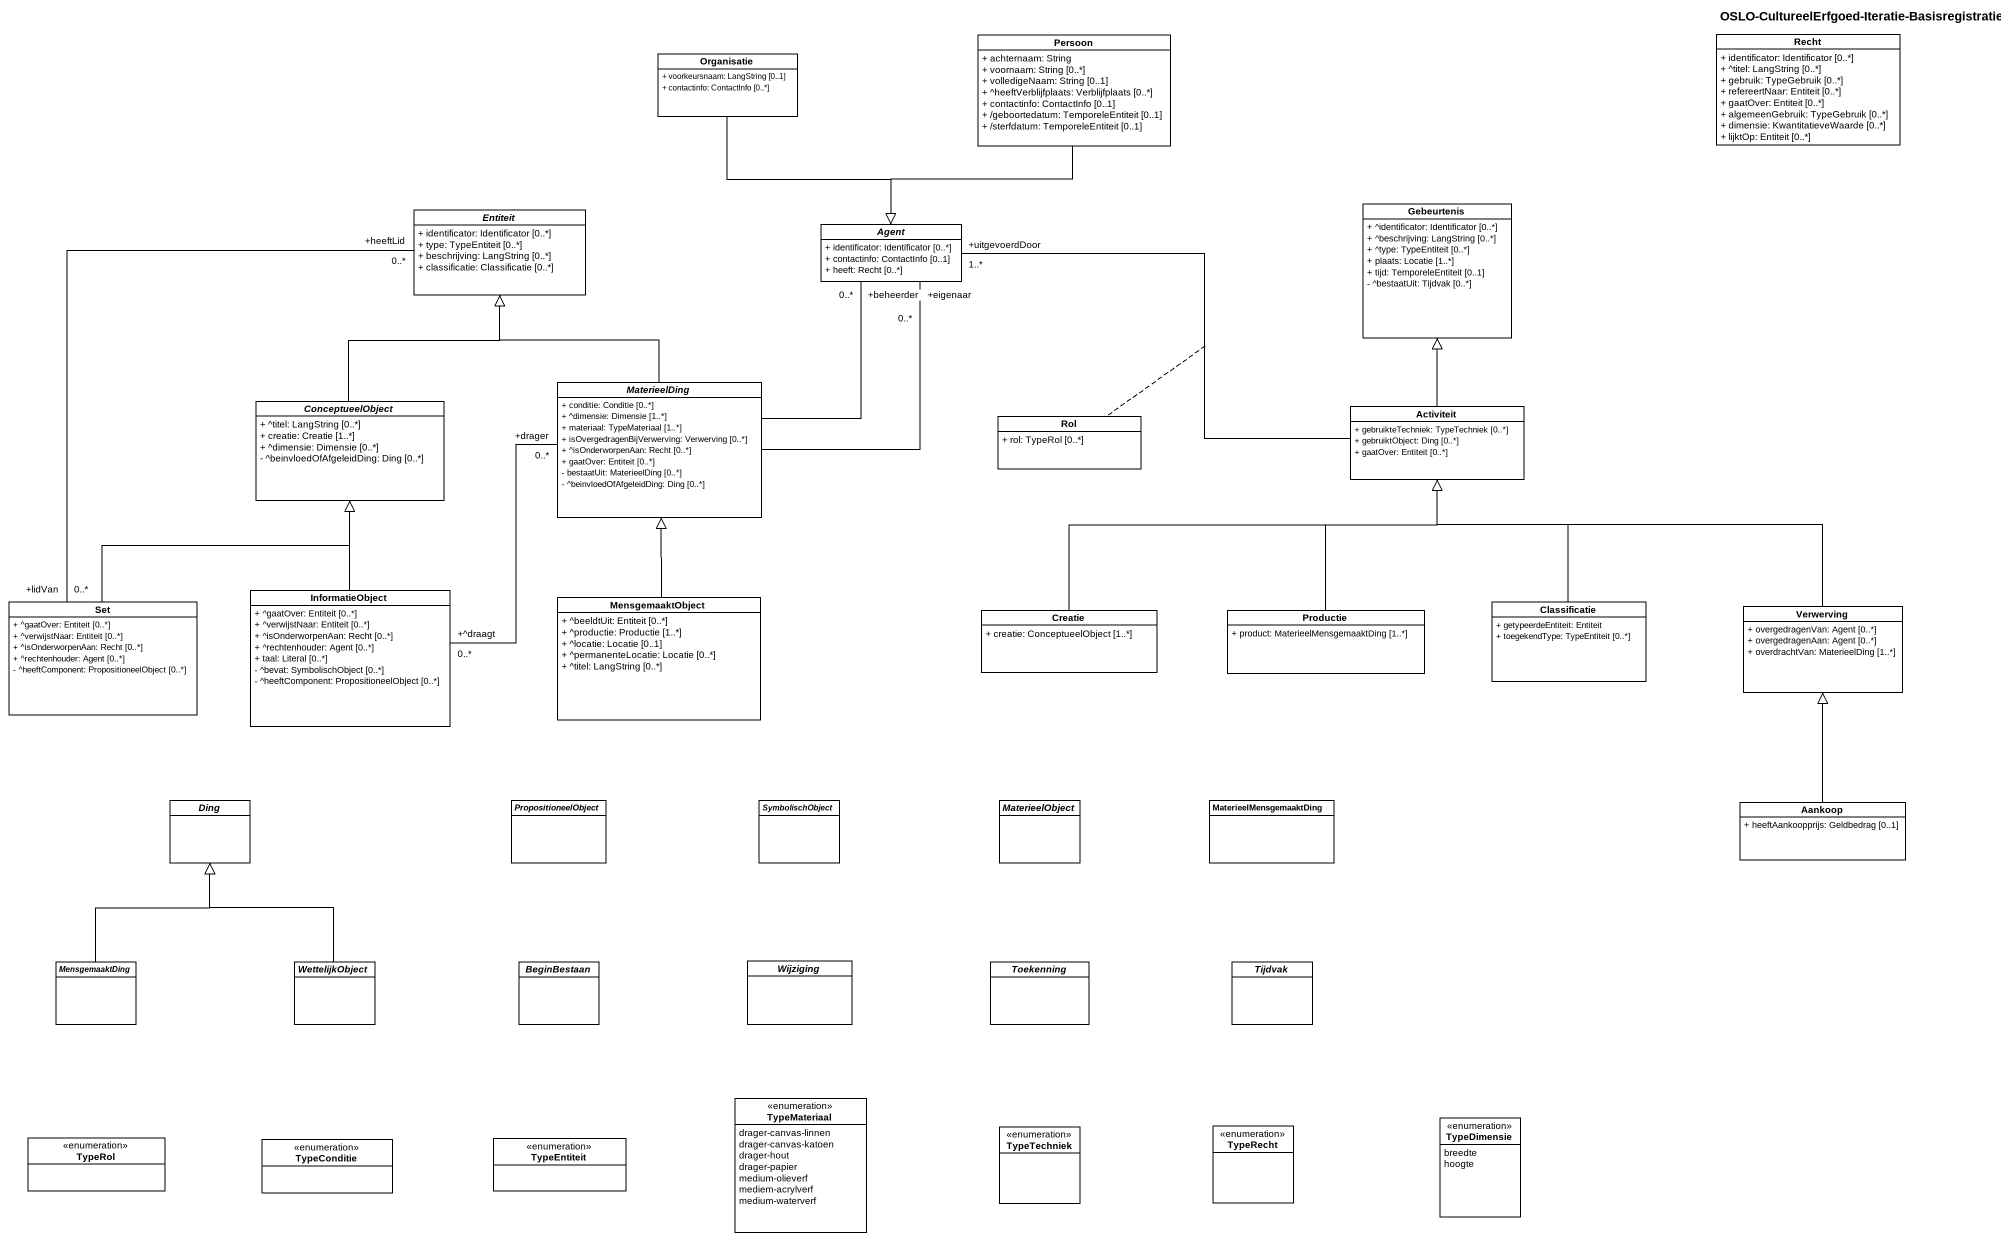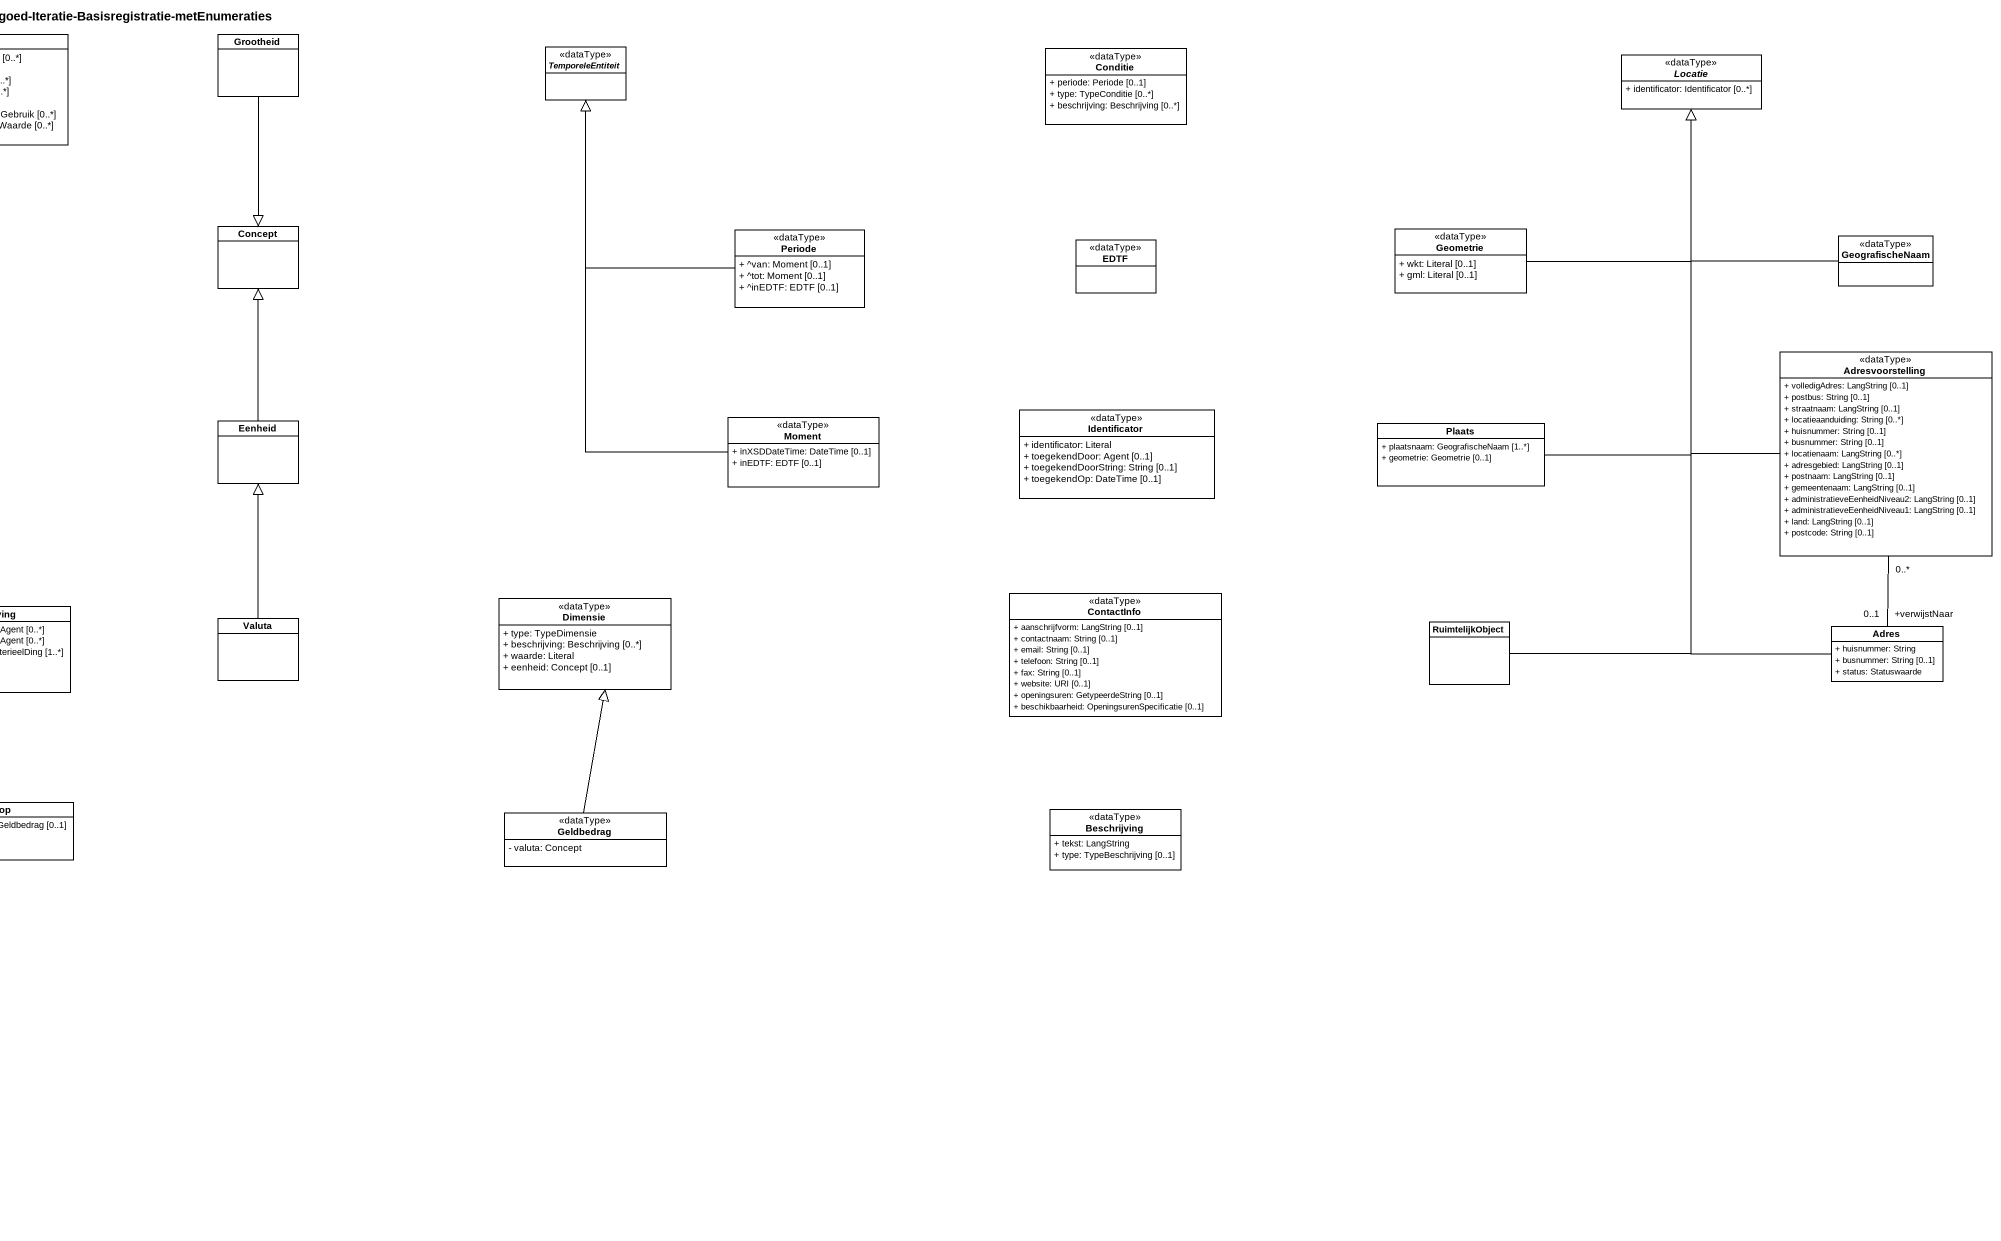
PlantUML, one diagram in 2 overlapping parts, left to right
@startuml
title OSLO-CultureelErfgoed-Iteratie-Basisregistratie-metEnumeraties
hide circle
hide empty members
skinparam classAttributeIconSize 0
class Persoon {
  + achternaam: String
  + voornaam: String [0..*]
  + volledigeNaam: String [0..1]
  + ^heeftVerblijfplaats: Verblijfplaats [0..*]
  + contactinfo: ContactInfo [0..1]
  + /geboortedatum: TemporeleEntiteit [0..1]
  + /sterfdatum: TemporeleEntiteit [0..1]
}
class Recht {
  + identificator: Identificator [0..*]
  + ^titel: LangString [0..*]
  + gebruik: TypeGebruik [0..*]
  + refereertNaar: Entiteit [0..*]
  + gaatOver: Entiteit [0..*]
  + algemeenGebruik: TypeGebruik [0..*]
  + dimensie: KwantitatieveWaarde [0..*]
  + lijktOp: Entiteit [0..*]
}
class Grootheid
class Organisatie {
  + voorkeursnaam: LangString [0..1]
  + contactinfo: ContactInfo [0..*]
}
abstract class TemporeleEntiteit <<dataType>>
class Conditie <<dataType>> {
  + periode: Periode [0..1]
  + type: TypeConditie [0..*]
  + beschrijving: Beschrijving [0..*]
}
abstract class Locatie <<dataType>> {
  + identificator: Identificator [0..*]
}
class Gebeurtenis {
  + ^identificator: Identificator [0..*]
  + ^beschrijving: LangString [0..*]
  + ^type: TypeEntiteit [0..*]
  + plaats: Locatie [1..*]
  + tijd: TemporeleEntiteit [0..1]
  - ^bestaatUit: Tijdvak [0..*]
}
abstract class Entiteit {
  + identificator: Identificator [0..*]
  + type: TypeEntiteit [0..*]
  + beschrijving: LangString [0..*]
  + classificatie: Classificatie [0..*]
}
abstract class "Agent" as Agent_ {
  + identificator: Identificator [0..*]
  + contactinfo: ContactInfo [0..1]
  + heeft: Recht [0..*]
}
class Concept
class Periode <<dataType>> {
  + ^van: Moment [0..1]
  + ^tot: Moment [0..1]
  + ^inEDTF: EDTF [0..1]
}
class EDTF <<dataType>>
class Geometrie <<dataType>> {
  + wkt: Literal [0..1]
  + gml: Literal [0..1]
}
class GeografischeNaam <<dataType>>
class Adresvoorstelling <<dataType>> {
  + volledigAdres: LangString [0..1]
  + postbus: String [0..1]
  + straatnaam: LangString [0..1]
  + locatieaanduiding: String [0..*]
  + huisnummer: String [0..1]
  + busnummer: String [0..1]
  + locatienaam: LangString [0..*]
  + adresgebied: LangString [0..1]
  + postnaam: LangString [0..1]
  + gemeentenaam: LangString [0..1]
  + administratieveEenheidNiveau2: LangString [0..1]
  + administratieveEenheidNiveau1: LangString [0..1]
  + land: LangString [0..1]
  + postcode: String [0..1]
}
abstract class ConceptueelObject {
  + ^titel: LangString [0..*]
  + creatie: Creatie [1..*]
  + ^dimensie: Dimensie [0..*]
  - ^beinvloedOfAfgeleidDing: Ding [0..*]
}
abstract class MaterieelDing {
  + conditie: Conditie [0..*]
  + ^dimensie: Dimensie [1..*]
  + materiaal: TypeMateriaal [1..*]
  + isOvergedragenBijVerwerving: Verwerving [0..*]
  + ^isOnderworpenAan: Recht [0..*]
  + gaatOver: Entiteit [0..*]
  - bestaatUit: MaterieelDing [0..*]
  - ^beinvloedOfAfgeleidDing: Ding [0..*]
}
class Activiteit {
  + gebruikteTechniek: TypeTechniek [0..*]
  + gebruiktObject: Ding [0..*]
  + gaatOver: Entiteit [0..*]
}
class Rol {
  + rol: TypeRol [0..*]
}
class Eenheid
class Moment <<dataType>> {
  + inXSDDateTime: DateTime [0..1]
  + inEDTF: EDTF [0..1]
}
class Identificator <<dataType>> {
  + identificator: Literal
  + toegekendDoor: Agent [0..1]
  + toegekendDoorString: String [0..1]
  + toegekendOp: DateTime [0..1]
}
class Plaats {
  + plaatsnaam: GeografischeNaam [1..*]
  + geometrie: Geometrie [0..1]
}
class "Set" as Set_ {
  + ^gaatOver: Entiteit [0..*]
  + ^verwijstNaar: Entiteit [0..*]
  + ^isOnderworpenAan: Recht [0..*]
  + ^rechtenhouder: Agent [0..*]
  - ^heeftComponent: PropositioneelObject [0..*]
}
class InformatieObject {
  + ^gaatOver: Entiteit [0..*]
  + ^verwijstNaar: Entiteit [0..*]
  + ^isOnderworpenAan: Recht [0..*]
  + ^rechtenhouder: Agent [0..*]
  + taal: Literal [0..*]
  - ^bevat: SymbolischObject [0..*]
  - ^heeftComponent: PropositioneelObject [0..*]
}
class MensgemaaktObject {
  + ^beeldtUit: Entiteit [0..*]
  + ^productie: Productie [1..*]
  + ^locatie: Locatie [0..1]
  + ^permanenteLocatie: Locatie [0..*]
  + ^titel: LangString [0..*]
}
class Creatie {
  + creatie: ConceptueelObject [1..*]
}
class Productie {
  + product: MaterieelMensgemaaktDing [1..*]
}
class Classificatie {
  + getypeerdeEntiteit: Entiteit
  + toegekendType: TypeEntiteit [0..*]
}
class Verwerving {
  + overgedragenVan: Agent [0..*]
  + overgedragenAan: Agent [0..*]
  + overdrachtVan: MaterieelDing [1..*]
}
class Dimensie <<dataType>> {
  + type: TypeDimensie
  + beschrijving: Beschrijving [0..*]
  + waarde: Literal
  + eenheid: Concept [0..1]
}
class ContactInfo <<dataType>> {
  + aanschrijfvorm: LangString [0..1]
  + contactnaam: String [0..1]
  + email: String [0..1]
  + telefoon: String [0..1]
  + fax: String [0..1]
  + website: URI [0..1]
  + openingsuren: GetypeerdeString [0..1]
  + beschikbaarheid: OpeningsurenSpecificatie [0..1]
}
class Valuta
class RuimtelijkObject
class Adres {
  + huisnummer: String
  + busnummer: String [0..1]
  + status: Statuswaarde
}
abstract class Ding
abstract class PropositioneelObject
abstract class SymbolischObject
abstract class MaterieelObject
class MaterieelMensgemaaktDing
class Aankoop {
  + heeftAankoopprijs: Geldbedrag [0..1]
}
class Geldbedrag <<dataType>> {
  - valuta: Concept
}
class Beschrijving <<dataType>> {
  + tekst: LangString
  + type: TypeBeschrijving [0..1]
}
abstract class MensgemaaktDing
abstract class WettelijkObject
abstract class BeginBestaan
abstract class Wijziging
abstract class Toekenning
abstract class Tijdvak
enum TypeMateriaal {
  drager-canvas-linnen
  drager-canvas-katoen
  drager-hout
  drager-papier
  medium-olieverf
  mediem-acrylverf
  medium-waterverf
}
enum TypeTechniek
enum TypeRecht
enum TypeDimensie {
  breedte
  hoogte
}
enum TypeRol
enum TypeConditie
enum TypeEntiteit
Persoon --|> Agent_
Grootheid --|> Concept
Organisatie --|> Agent_
Periode -up-|> TemporeleEntiteit
Geometrie -up-|> Locatie
GeografischeNaam -up-|> Locatie
Adresvoorstelling -up-|> Locatie
Adresvoorstelling "0..*" -- "+verwijstNaar\n0..1" Adres
ConceptueelObject -up-|> Entiteit
MaterieelDing -up-|> Entiteit
MaterieelDing -up- "+beheerder\n0..*" Agent_
MaterieelDing -up- "+eigenaar\n0..*" Agent_
MaterieelDing "+drager\n0..*" -- "+^draagt\n0..*" InformatieObject
Activiteit -up-|> Gebeurtenis
Activiteit -left- "+uitgevoerdDoor\n1..*" Agent_
(Activiteit, Agent_) .. Rol
Eenheid -up-|> Concept
Moment -up-|> TemporeleEntiteit
Plaats -up-|> Locatie
Set_ "+lidVan\n0..*" -up- "+heeftLid\n0..*" Entiteit
Set_ -up-|> ConceptueelObject
InformatieObject -up-|> ConceptueelObject
MensgemaaktObject -up-|> MaterieelDing
Creatie -right-|> Activiteit
Productie -up-|> Activiteit
Classificatie -up-|> Activiteit
Verwerving -left-|> Activiteit
Valuta -up-|> Eenheid
RuimtelijkObject -up-|> Locatie
Adres -up-|> Locatie
Aankoop -up-|> Verwerving
Geldbedrag -up-|> Dimensie
MensgemaaktDing -up-|> Ding
WettelijkObject -up-|> Ding
@enduml
